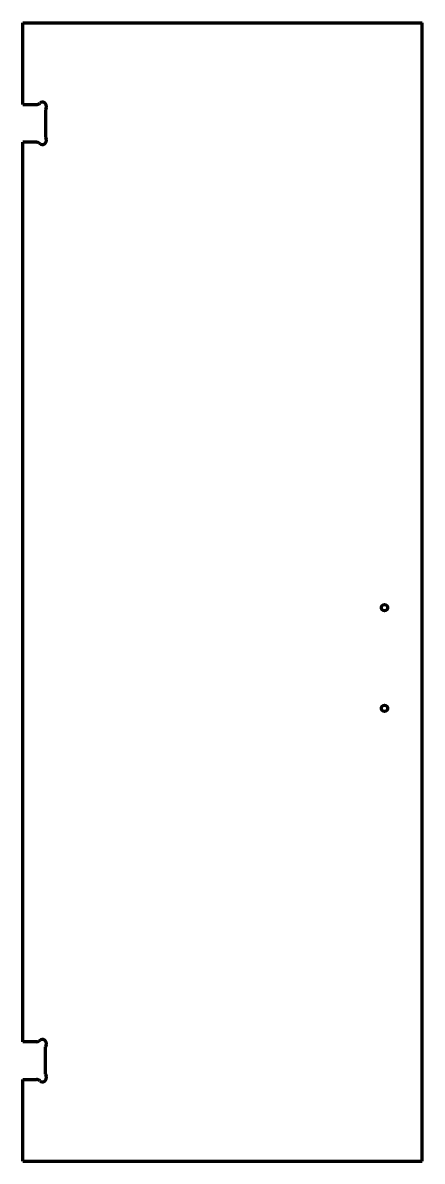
# Model space of a CAD drawing. Header units: inches. Extents: x 0 to 31.8, y 0 to 90.5.
import ezdxf

# ---------------------------------------------------------------- set-up
doc = ezdxf.new("R2010")
doc.units = ezdxf.units.IN
doc.header["$MEASUREMENT"] = 0
doc.layers.get('0').update_dxf_attribs({"linetype": 'CONTINUOUS'})

msp = doc.modelspace()

# ---------------------------------------------------------------- linework, layer by layer
at = {"color": 7, "lineweight": 90}
for p, q in [((0, 84), (0, 90.5)), ((0, 90.5), (31.75, 90.5)), ((31.75, 0), (31.75, 90.5)), ((0, 84), (1.091, 84)), ((1.812, 83.589), (1.812, 81.411)), ((0, 9.5), (0, 81)), ((1.091, 81), (0, 81)), ((1.091, 9.5), (0, 9.5)), ((1.812, 6.911), (1.812, 9.089)), ((0, 0), (0, 6.5)), ((0, 6.5), (1.091, 6.5)), ((0, 0), (31.75, 0))]:
    msp.add_line(p, q, dxfattribs=at)
for centre in [(28.75, 44), (28.75, 36)]:
    msp.add_circle(centre, 0.25, dxfattribs=at)
for centre, radius, start, end in [((1.562, 83.875), 0.312, 335.38002, 493.34176), ((1.091, 84.375), 0.375, 270, 313.34176), ((2.188, 83.589), 0.375, 155.38002, 180), ((1.091, 80.625), 0.375, 46.65824, 90), ((1.562, 81.125), 0.312, 226.65824, 384.61998), ((2.188, 81.411), 0.375, 180, 204.61998), ((1.091, 9.875), 0.375, 270, 313.34176), ((1.562, 9.375), 0.312, 335.38002, 493.34176), ((2.188, 9.089), 0.375, 155.38002, 180), ((1.091, 6.125), 0.375, 46.65824, 90), ((1.562, 6.625), 0.312, 226.65824, 384.61998), ((2.188, 6.911), 0.375, 180, 204.61998)]:
    msp.add_arc(centre, radius, start, end, dxfattribs=at)

doc.saveas('drawing.dxf')
